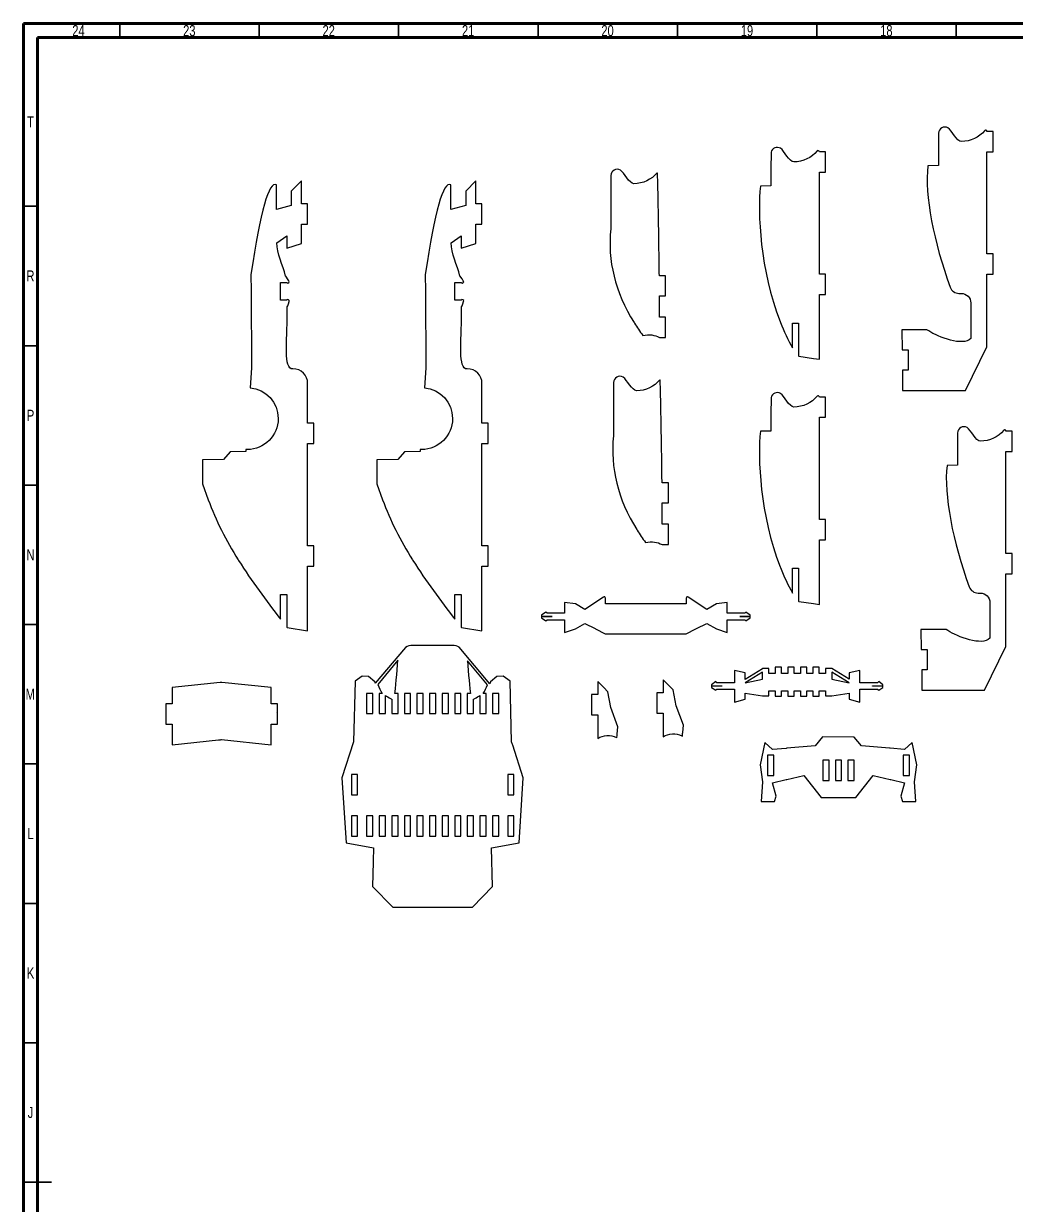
# Model space of a CAD drawing. Header units: millimetres. Extents: x 15 to 1184, y 5 to 836.
# Drawn here: x 15 to 371, y 412.2 to 836 of the extents above; entities that cross this region are included whole.
import ezdxf

# ---------------------------------------------------------------- set-up
doc = ezdxf.new("R2010")
doc.units = ezdxf.units.MM
doc.styles.add('SLDTEXTSTYLE0', font='TXT', dxfattribs={"width": 0.75})

msp = doc.modelspace()

# ---------------------------------------------------------------- linework, layer by layer
at = {"color": 7, "linetype": 'Continuous', "lineweight": 70}
for p, q in [((15, 5), (15, 836)), ((15, 836), (1184, 836)), ((20, 10), (20, 831)), ((20, 831), (1179, 831))]:
    msp.add_line(p, q, dxfattribs=at)
at = {"color": 7, "linetype": 'Continuous', "lineweight": 35}
for p, q in [((49.5, 831), (49.5, 836)), ((99.5, 831), (99.5, 836)), ((149.5, 831), (149.5, 836)), ((199.5, 831), (199.5, 836)), ((249.5, 831), (249.5, 836)), ((299.5, 831), (299.5, 836)), ((349.5, 831), (349.5, 836)), ((20, 770.5), (15, 770.5)), ((20, 720.5), (15, 720.5)), ((20, 670.5), (15, 670.5)), ((20, 620.5), (15, 620.5)), ((20, 570.5), (15, 570.5)), ((20, 520.5), (15, 520.5)), ((20, 470.5), (15, 470.5)), ((15, 420.5), (25, 420.5)), ((20, 420.5), (15, 420.5))]:
    msp.add_line(p, q, dxfattribs=at)
at = {"color": 7, "linetype": 'Continuous', "lineweight": 25}
for p, q in [((362.74, 797.36), (360.48, 797.36)), ((362.74, 790.07), (362.74, 797.36)), ((343.12, 796.66), (343.09, 789.56)), ((283.09, 789.88), (283.04, 783.8)), ((302.65, 789.99), (300.39, 789.99)), ((302.65, 782.78), (302.65, 789.99)), ((343.09, 789.29), (343.07, 785.1)), ((343.09, 789.56), (343.09, 789.29)), ((360.48, 753.41), (360.48, 790.07)), ((360.48, 790.07), (362.74, 790.07)), ((343.07, 785.1), (339.33, 785.02)), ((225.63, 781.53), (225.6, 770.96)), ((283.03, 783.51), (282.98, 777.81)), ((283.04, 783.8), (283.03, 783.51)), ((300.39, 782.78), (302.65, 782.78)), ((300.39, 746.11), (300.39, 782.78)), ((114.61, 779.62), (111.01, 775.94)), ((111.01, 775.94), (111.01, 770.79)), ((114.61, 771.33), (114.61, 779.62)), ((177.13, 779.62), (173.54, 775.94)), ((173.54, 775.94), (173.54, 770.79)), ((177.13, 771.33), (177.13, 779.62)), ((282.98, 777.81), (279.24, 777.72)), ((242.57, 772.88), (242.56, 773.14)), ((111.01, 770.79), (105.64, 769.39)), ((116.86, 771.33), (114.61, 771.33)), ((116.86, 764.04), (116.86, 771.33)), ((173.54, 770.79), (168.17, 769.39)), ((179.39, 771.33), (177.13, 771.33)), ((179.39, 764.04), (179.39, 771.33)), ((225.6, 770.69), (225.58, 762.4)), ((225.6, 770.96), (225.6, 770.69)), ((114.61, 764.04), (116.86, 764.04)), ((114.61, 757.15), (114.61, 764.04)), ((177.13, 764.04), (179.39, 764.04)), ((177.13, 757.15), (177.13, 764.04)), ((105.81, 757.39), (109.44, 759.84)), ((109.44, 759.84), (109.44, 755.45)), ((168.34, 757.39), (171.97, 759.84)), ((171.97, 759.84), (171.97, 755.45)), ((109.44, 755.45), (114.61, 757.15)), ((171.97, 755.45), (177.13, 757.15)), ((362.74, 753.41), (360.48, 753.41)), ((362.74, 746.12), (362.74, 753.41)), ((96.52, 746.03), (96.56, 740.06)), ((159.05, 746.03), (159.09, 740.06)), ((302.65, 746.11), (300.39, 746.11)), ((302.65, 738.82), (302.65, 746.11)), ((360.48, 746.12), (362.74, 746.12)), ((360.48, 720.83), (360.48, 746.12)), ((107.17, 743.14), (109.45, 743.14)), ((107.17, 741.19), (107.17, 743.14)), ((169.7, 743.14), (171.98, 743.14)), ((169.7, 741.19), (169.7, 743.14)), ((245.25, 745.59), (243, 745.59)), ((245.25, 738.37), (245.25, 745.59)), ((96.56, 740.06), (96.56, 739.8)), ((96.56, 739.8), (96.72, 712.5)), ((107.13, 741.19), (107.17, 741.19)), ((107.13, 738.94), (107.13, 741.19)), ((107.17, 738.94), (107.13, 738.94)), ((107.17, 736.84), (107.17, 738.94)), ((159.09, 740.06), (159.09, 739.8)), ((159.09, 739.8), (159.25, 712.5)), ((169.66, 741.19), (169.7, 741.19)), ((169.66, 738.94), (169.66, 741.19)), ((169.7, 738.94), (169.66, 738.94)), ((169.7, 736.84), (169.7, 738.94)), ((243, 730.7), (243, 738.37)), ((243, 738.37), (245.25, 738.37)), ((300.39, 738.82), (302.65, 738.82)), ((300.39, 715.63), (300.39, 738.82)), ((350.45, 739.25), (351.29, 739.25)), ((109.39, 736.84), (107.17, 736.84)), ((171.92, 736.84), (169.7, 736.84)), ((354.71, 735.82), (354.71, 723.11)), ((245.25, 730.7), (243, 730.7)), ((245.25, 723.41), (245.25, 730.7)), ((286.34, 729.14), (286.44, 728.83)), ((233.93, 728.78), (234.06, 728.56)), ((290.71, 728.6), (292.96, 728.6)), ((290.71, 719.72), (290.71, 728.6)), ((292.96, 728.6), (292.96, 716.86)), ((329.93, 726.18), (330.12, 719.06)), ((338.99, 726.18), (329.93, 726.18)), ((339.61, 725.79), (338.99, 726.18)), ((243, 723.41), (245.25, 723.41)), ((360.48, 720.83), (360.48, 720.83)), ((360.48, 720.12), (360.48, 720.83)), ((292.96, 716.86), (293.06, 716.73)), ((293.06, 716.73), (298.26, 715.95)), ((330.12, 719.06), (332.19, 719.06)), ((332.19, 719.06), (332.19, 711.78)), ((352.82, 704.37), (360.48, 720.12)), ((96.72, 712.5), (96.24, 705.43)), ((111.59, 712.24), (111, 712.24)), ((159.25, 712.5), (158.77, 705.43)), ((174.12, 712.24), (173.53, 712.24)), ((298.27, 715.95), (300.39, 715.63)), ((330.26, 711.78), (330.26, 704.37)), ((332.19, 711.78), (330.26, 711.78)), ((116.86, 692.72), (116.86, 706.94)), ((179.39, 692.72), (179.39, 706.94)), ((226.61, 707.27), (226.58, 696.7)), ((330.26, 704.37), (352.82, 704.37)), ((283.09, 701.95), (283.04, 695.87)), ((302.65, 702.06), (300.39, 702.06)), ((302.65, 694.85), (302.65, 702.06)), ((226.58, 696.44), (226.56, 688.15)), ((226.58, 696.7), (226.58, 696.44)), ((243.54, 698.63), (243.54, 698.89)), ((283.03, 695.58), (282.98, 689.88)), ((283.04, 695.87), (283.03, 695.58)), ((119.12, 692.72), (116.86, 692.72)), ((119.12, 685.43), (119.12, 692.72)), ((181.65, 692.72), (179.39, 692.72)), ((181.65, 685.43), (181.65, 692.72)), ((300.39, 694.85), (302.65, 694.85)), ((300.39, 658.18), (300.39, 694.85)), ((282.98, 689.88), (279.24, 689.79)), ((349.96, 689.18), (349.93, 682.09)), ((369.58, 689.89), (367.32, 689.89)), ((369.58, 682.6), (369.58, 689.89)), ((89.09, 682.49), (86.65, 679.66)), ((94.69, 682.58), (89.09, 682.49)), ((94.73, 683.27), (94.69, 682.58)), ((116.86, 685.43), (119.12, 685.43)), ((116.86, 648.76), (116.86, 685.43)), ((151.62, 682.49), (149.18, 679.66)), ((157.22, 682.58), (151.62, 682.49)), ((157.26, 683.27), (157.22, 682.58)), ((179.39, 685.43), (181.65, 685.43)), ((179.39, 648.76), (179.39, 685.43)), ((367.32, 645.93), (367.32, 682.6)), ((367.32, 682.6), (369.58, 682.6)), ((86.65, 679.66), (79.19, 679.54)), ((79.19, 679.54), (79.19, 670.98)), ((149.18, 679.66), (141.72, 679.54)), ((141.72, 679.54), (141.72, 670.98)), ((349.93, 681.82), (349.91, 677.63)), ((349.93, 682.09), (349.93, 681.82)), ((349.91, 677.63), (346.17, 677.55)), ((79.19, 670.98), (81.22, 665.27)), ((141.72, 670.98), (143.75, 665.27)), ((246.23, 671.33), (243.97, 671.33)), ((246.23, 664.12), (246.23, 671.33)), ((243.97, 656.45), (243.97, 664.12)), ((243.97, 664.12), (246.23, 664.12)), ((302.65, 658.18), (300.39, 658.18)), ((302.65, 650.89), (302.65, 658.18)), ((234.9, 654.53), (235.04, 654.31)), ((246.23, 656.45), (243.97, 656.45)), ((246.23, 649.16), (246.23, 656.45)), ((119.12, 648.76), (116.86, 648.76)), ((119.12, 641.48), (119.12, 648.76)), ((181.65, 648.76), (179.39, 648.76)), ((181.65, 641.48), (181.65, 648.76)), ((243.97, 649.16), (246.23, 649.16)), ((300.39, 650.89), (302.65, 650.89)), ((300.39, 627.7), (300.39, 650.89)), ((369.58, 645.93), (367.32, 645.93)), ((369.58, 638.65), (369.58, 645.93)), ((91.94, 643.72), (92.09, 643.49)), ((116.86, 641.48), (119.12, 641.48)), ((116.86, 618.28), (116.86, 641.48)), ((154.47, 643.72), (154.62, 643.49)), ((179.39, 641.48), (181.65, 641.48)), ((179.39, 618.28), (179.39, 641.48)), ((286.34, 641.21), (286.44, 640.9)), ((290.71, 640.66), (292.96, 640.66)), ((290.71, 631.79), (290.71, 640.66)), ((292.96, 640.66), (292.96, 628.93)), ((367.32, 638.65), (369.58, 638.65)), ((367.32, 613.36), (367.32, 638.65)), ((357.29, 631.78), (358.13, 631.78)), ((107.18, 631.25), (109.43, 631.25)), ((107.18, 622.38), (107.18, 631.25)), ((109.43, 631.25), (109.43, 619.51)), ((169.71, 631.25), (171.96, 631.25)), ((169.71, 622.38), (169.71, 631.25)), ((171.96, 631.25), (171.96, 619.51)), ((209.04, 628.42), (209.04, 624.52)), ((212.88, 627.89), (209.04, 628.42)), ((216.29, 625.85), (212.88, 627.89)), ((223, 630.33), (216.29, 625.85)), ((223.69, 627.91), (223.69, 630.01)), ((252.67, 627.91), (223.69, 627.91)), ((252.67, 630.01), (252.67, 627.91)), ((260.07, 625.85), (253.36, 630.33)), ((263.47, 627.89), (260.07, 625.85)), ((267.31, 628.42), (263.47, 627.89)), ((267.31, 624.52), (267.31, 628.42)), ((292.96, 628.93), (293.06, 628.8)), ((293.06, 628.8), (298.26, 628.02)), ((298.27, 628.02), (300.39, 627.7)), ((361.55, 628.35), (361.55, 615.63)), ((202.28, 624.97), (200.78, 623.86)), ((200.78, 623.86), (200.78, 623.39)), ((200.78, 623.39), (204.54, 623.39)), ((200.78, 623.33), (200.78, 622.87)), ((204.54, 623.33), (200.78, 623.33)), ((202.72, 624.52), (202.28, 624.97)), ((204.59, 624.52), (202.72, 624.52)), ((204.54, 623.39), (204.54, 623.33)), ((204.59, 624.52), (204.59, 624.52)), ((209.04, 624.52), (204.59, 624.52)), ((271.76, 624.52), (267.31, 624.52)), ((271.76, 624.52), (271.76, 624.52)), ((273.64, 624.52), (271.76, 624.52)), ((271.81, 623.39), (275.58, 623.39)), ((271.81, 623.33), (271.81, 623.39)), ((275.58, 623.33), (271.81, 623.33)), ((274.07, 624.97), (273.64, 624.52)), ((275.58, 623.86), (274.07, 624.97)), ((275.58, 623.39), (275.58, 623.86)), ((275.58, 622.87), (275.58, 623.33)), ((109.43, 619.51), (109.53, 619.39)), ((109.53, 619.39), (116.86, 618.28)), ((171.96, 619.51), (172.06, 619.39)), ((172.06, 619.39), (179.39, 618.28)), ((200.78, 622.87), (202.28, 621.82)), ((202.28, 621.82), (202.72, 622.19)), ((202.72, 622.19), (209.04, 622.19)), ((209.04, 622.19), (209.04, 617.62)), ((209.04, 617.62), (212.88, 618.95)), ((212.88, 618.95), (216.29, 620.88)), ((216.29, 620.88), (220.02, 619.02)), ((220.02, 619.02), (220.14, 618.9)), ((220.14, 618.9), (223.51, 617.2)), ((252.67, 617.2), (256.1, 618.9)), ((256.1, 618.9), (256.34, 619.02)), ((256.34, 619.02), (260.07, 620.88)), ((260.07, 620.88), (263.47, 618.95)), ((263.47, 618.95), (267.31, 617.62)), ((267.31, 622.19), (273.64, 622.19)), ((267.31, 617.62), (267.31, 622.19)), ((273.64, 622.19), (274.07, 621.82)), ((274.07, 621.82), (275.58, 622.87)), ((223.51, 617.2), (252.67, 617.2)), ((336.77, 618.71), (336.96, 611.59)), ((345.82, 618.71), (336.77, 618.71)), ((346.45, 618.31), (345.82, 618.71)), ((151.97, 612.31), (141.09, 599.41)), ((168.83, 612.98), (154.54, 612.98)), ((182.23, 599.24), (171.24, 612.39)), ((336.96, 611.59), (339.03, 611.59)), ((339.03, 611.59), (339.03, 604.3)), ((359.66, 596.9), (367.32, 612.65)), ((367.32, 613.36), (367.32, 613.36)), ((367.32, 612.65), (367.32, 613.36)), ((149.19, 607.68), (142, 599.05)), ((181.33, 598.9), (174.23, 607.45)), ((136.39, 602), (133.92, 600.18)), ((138.63, 601.91), (136.39, 602)), ((140.94, 600), (138.63, 601.91)), ((184.71, 601.91), (182.42, 600)), ((186.98, 602), (184.71, 601.91)), ((189.44, 600.18), (186.98, 602)), ((269.98, 604.01), (269.98, 599.58)), ((273.81, 603.22), (269.98, 604.01)), ((280.05, 604.64), (273.81, 600.82)), ((280.05, 603.42), (273.81, 599.61)), ((273.81, 600.82), (273.81, 603.22)), ((280.05, 604.72), (280.05, 604.64)), ((282.31, 604.72), (280.05, 604.72)), ((280.05, 600.91), (280.05, 603.42)), ((282.31, 602.96), (282.31, 604.72)), ((284.56, 602.96), (282.31, 602.96)), ((284.56, 605.19), (284.56, 602.96)), ((286.82, 605.19), (284.56, 605.19)), ((286.82, 602.96), (286.82, 605.19)), ((289.08, 602.96), (286.82, 602.96)), ((289.08, 605.19), (289.08, 602.96)), ((291.33, 605.19), (289.08, 605.19)), ((291.33, 602.96), (291.33, 605.19)), ((293.59, 602.96), (291.33, 602.96)), ((293.59, 605.19), (293.59, 602.96)), ((295.85, 605.19), (293.59, 605.19)), ((295.85, 602.96), (295.85, 605.19)), ((298.1, 602.96), (295.85, 602.96)), ((298.1, 605.19), (298.1, 602.96)), ((300.36, 605.19), (298.1, 605.19)), ((300.36, 602.96), (300.36, 605.19)), ((302.61, 602.96), (300.36, 602.96)), ((302.61, 604.72), (302.61, 602.96)), ((304.87, 604.72), (302.61, 604.72)), ((304.87, 604.67), (304.87, 604.72)), ((311.11, 600.85), (304.87, 604.67)), ((311.11, 599.64), (304.87, 603.46)), ((304.87, 603.46), (304.87, 600.91)), ((314.95, 604.01), (311.11, 603.22)), ((311.11, 603.22), (311.11, 600.85)), ((314.95, 599.6), (314.95, 604.01)), ((337.1, 604.3), (337.1, 596.9)), ((339.03, 604.3), (337.1, 604.3)), ((85.44, 599.65), (68.25, 597.86)), ((68.25, 597.86), (68.25, 592.08)), ((85.71, 599.68), (85.44, 599.65)), ((85.8, 599.69), (85.71, 599.68)), ((86.07, 599.7), (85.8, 599.69)), ((103.73, 597.86), (86.07, 599.7)), ((103.73, 592.08), (103.73, 597.86)), ((133.92, 600.18), (133.33, 578.48)), ((190.03, 578.48), (189.44, 600.18)), ((220.95, 600.09), (220.95, 595.45)), ((222.92, 598.08), (220.95, 600.09)), ((223.12, 597.88), (222.92, 598.08)), ((224.55, 596.42), (223.12, 597.88)), ((244.4, 600.69), (244.4, 596.05)), ((246.37, 598.69), (244.4, 600.69)), ((246.57, 598.48), (246.37, 598.69)), ((248, 597.02), (246.57, 598.48)), ((263.21, 600.05), (261.71, 598.93)), ((261.71, 598.93), (261.71, 598.46)), ((261.71, 598.46), (265.47, 598.46)), ((261.71, 598.4), (261.71, 597.95)), ((265.47, 598.4), (261.71, 598.4)), ((261.71, 597.95), (263.21, 596.9)), ((263.65, 599.6), (263.21, 600.05)), ((265.52, 599.6), (263.65, 599.6)), ((265.47, 598.46), (265.47, 598.4)), ((265.52, 599.6), (265.52, 599.6)), ((269.97, 599.6), (265.52, 599.6)), ((269.97, 599.58), (269.97, 599.6)), ((269.98, 599.58), (269.97, 599.58)), ((273.81, 599.58), (280.05, 600.91)), ((273.81, 599.61), (273.81, 599.58)), ((304.87, 600.91), (311.11, 599.58)), ((311.11, 599.58), (311.11, 599.64)), ((319.39, 599.6), (314.95, 599.6)), ((319.39, 599.6), (319.39, 599.6)), ((321.27, 599.6), (319.39, 599.6)), ((319.45, 598.46), (323.21, 598.46)), ((319.45, 598.4), (319.45, 598.46)), ((323.21, 598.4), (319.45, 598.4)), ((321.7, 600.05), (321.27, 599.6)), ((323.21, 598.93), (321.7, 600.05)), ((321.7, 596.9), (323.21, 597.95)), ((323.21, 598.46), (323.21, 598.93)), ((323.21, 597.95), (323.21, 598.4)), ((138.01, 595.82), (138.01, 588.54)), ((140.26, 595.82), (138.01, 595.82)), ((140.26, 588.54), (140.26, 595.82)), ((143.53, 595.82), (142.52, 595.82)), ((142.52, 595.82), (142.52, 588.54)), ((144.78, 588.54), (144.78, 595.05)), ((147.03, 593.78), (147.03, 588.54)), ((149.29, 595.82), (148.13, 595.82)), ((149.29, 588.54), (149.29, 595.82)), ((151.55, 595.82), (151.55, 588.54)), ((153.8, 595.82), (151.55, 595.82)), ((153.8, 588.54), (153.8, 595.82)), ((156.06, 595.82), (156.06, 588.54)), ((158.32, 595.82), (156.06, 595.82)), ((158.32, 588.54), (158.32, 595.82)), ((160.57, 595.82), (160.57, 588.54)), ((162.83, 595.82), (160.57, 595.82)), ((162.83, 588.54), (162.83, 595.82)), ((167.34, 595.82), (165.08, 595.82)), ((165.08, 595.82), (165.08, 588.54)), ((167.34, 588.54), (167.34, 595.82)), ((171.85, 595.82), (169.6, 595.82)), ((169.6, 595.82), (169.6, 588.54)), ((171.85, 588.54), (171.85, 595.82)), ((175.27, 595.82), (174.11, 595.82)), ((174.11, 595.82), (174.11, 588.54)), ((176.37, 588.54), (176.37, 593.78)), ((178.62, 595.05), (178.62, 588.54)), ((180.88, 595.82), (179.87, 595.82)), ((180.88, 588.54), (180.88, 595.82)), ((185.39, 595.82), (183.14, 595.82)), ((183.14, 595.82), (183.14, 588.54)), ((185.39, 588.54), (185.39, 595.82)), ((218.7, 595.45), (218.7, 588.16)), ((220.95, 595.45), (218.7, 595.45)), ((225.56, 590.73), (224.55, 596.42)), ((242.15, 596.05), (242.15, 588.76)), ((244.4, 596.05), (242.15, 596.05)), ((249.01, 591.33), (248, 597.02)), ((263.21, 596.9), (263.65, 597.27)), ((263.65, 597.27), (265.53, 597.27)), ((265.53, 597.27), (265.53, 597.26)), ((265.53, 597.26), (269.98, 597.26)), ((269.98, 597.26), (269.98, 592.69)), ((269.98, 592.69), (273.81, 593.74)), ((273.81, 595.94), (280.05, 594.88)), ((273.81, 593.74), (273.81, 595.94)), ((280.05, 594.88), (282.31, 594.88)), ((282.31, 596.66), (284.56, 596.66)), ((282.31, 594.88), (282.31, 596.66)), ((284.56, 596.66), (284.56, 594.76)), ((284.56, 594.76), (286.82, 594.76)), ((286.82, 596.66), (289.08, 596.66)), ((286.82, 594.76), (286.82, 596.66)), ((289.08, 596.66), (289.08, 594.76)), ((289.08, 594.76), (291.33, 594.76)), ((291.33, 596.66), (293.59, 596.66)), ((291.33, 594.76), (291.33, 596.66)), ((293.59, 596.66), (293.59, 594.76)), ((293.59, 594.76), (295.85, 594.76)), ((295.85, 596.66), (298.1, 596.66)), ((295.85, 594.76), (295.85, 596.66)), ((298.1, 596.66), (298.1, 594.76)), ((298.1, 594.76), (300.36, 594.76)), ((300.36, 596.66), (302.61, 596.66)), ((300.36, 594.76), (300.36, 596.66)), ((302.61, 596.66), (302.61, 594.88)), ((302.61, 594.88), (304.87, 594.88)), ((304.87, 594.88), (311.11, 595.94)), ((311.11, 595.94), (311.11, 593.74)), ((311.11, 593.74), (314.95, 592.69)), ((314.95, 597.26), (319.45, 597.26)), ((314.95, 592.69), (314.95, 597.26)), ((319.45, 597.27), (321.27, 597.27)), ((319.45, 597.26), (319.45, 597.27)), ((321.27, 597.27), (321.7, 596.9)), ((337.1, 596.9), (359.66, 596.9)), ((66, 592.08), (66, 584.79)), ((68.25, 592.08), (66, 592.08)), ((105.99, 592.08), (103.73, 592.08)), ((105.99, 589.06), (105.99, 592.08)), ((228.17, 583.85), (225.56, 590.73)), ((251.62, 584.45), (249.01, 591.33)), ((105.92, 588.79), (105.99, 589.06)), ((105.99, 584.79), (105.99, 588.79)), ((138.01, 588.54), (140.26, 588.54)), ((142.52, 588.54), (144.78, 588.54)), ((147.03, 588.54), (149.29, 588.54)), ((151.55, 588.54), (153.8, 588.54)), ((156.06, 588.54), (158.32, 588.54)), ((160.57, 588.54), (162.83, 588.54)), ((165.08, 588.54), (167.34, 588.54)), ((169.6, 588.54), (171.85, 588.54)), ((174.11, 588.54), (176.37, 588.54)), ((178.62, 588.54), (180.88, 588.54)), ((183.14, 588.54), (185.39, 588.54)), ((218.7, 588.16), (220.95, 588.16)), ((220.95, 588.16), (220.95, 579.58)), ((242.15, 588.76), (244.4, 588.76)), ((244.4, 588.76), (244.4, 580.18)), ((66, 584.79), (68.25, 584.79)), ((68.25, 584.79), (68.25, 577.39)), ((103.73, 584.79), (105.99, 584.79)), ((103.73, 577.39), (103.73, 584.79)), ((227.8, 579.9), (227.89, 580.87)), ((227.89, 580.87), (227.92, 581.14)), ((227.92, 581.14), (228.17, 583.85)), ((251.25, 580.51), (251.34, 581.47)), ((251.34, 581.47), (251.37, 581.74)), ((251.37, 581.74), (251.62, 584.45)), ((68.25, 577.39), (84.94, 579.13)), ((84.94, 579.13), (85.2, 579.16)), ((85.2, 579.16), (85.61, 579.2)), ((85.61, 579.2), (85.87, 579.23)), ((85.87, 579.23), (85.99, 579.24)), ((85.99, 579.24), (103.73, 577.39)), ((133.33, 578.48), (129.18, 565.47)), ((190.35, 577.48), (190.03, 578.48)), ((190.44, 577.22), (190.35, 577.48)), ((194.19, 565.47), (190.44, 577.22)), ((227.64, 579.98), (227.8, 579.9)), ((251.1, 580.58), (251.25, 580.51)), ((280.86, 578.14), (279.12, 570.21)), ((283.6, 575.67), (280.86, 578.14)), ((298.94, 576.99), (288.7, 576.11)), ((301.53, 580.21), (298.94, 576.99)), ((312.89, 580.1), (301.53, 580.21)), ((315.56, 576.99), (312.89, 580.1)), ((325.5, 576.13), (315.56, 576.99)), ((333.64, 578.14), (330.9, 575.67)), ((335.38, 570.21), (333.64, 578.14)), ((284.09, 573.7), (281.83, 573.7)), ((281.83, 573.7), (281.83, 566.41)), ((288.43, 576.08), (283.6, 575.67)), ((284.09, 566.41), (284.09, 573.7)), ((288.7, 576.11), (288.43, 576.08)), ((325.77, 576.11), (325.5, 576.13)), ((330.9, 575.67), (325.77, 576.11)), ((330.41, 573.7), (330.41, 566.41)), ((332.67, 573.7), (330.41, 573.7)), ((332.67, 566.41), (332.67, 573.7)), ((279.12, 570.21), (279.99, 564.11)), ((301.61, 571.85), (301.61, 564.56)), ((303.87, 571.85), (301.61, 571.85)), ((303.87, 564.56), (303.87, 571.85)), ((306.12, 571.85), (306.12, 564.56)), ((308.38, 571.85), (306.12, 571.85)), ((308.38, 564.56), (308.38, 571.85)), ((310.63, 571.85), (310.63, 564.56)), ((312.89, 571.85), (310.63, 571.85)), ((312.89, 564.56), (312.89, 571.85)), ((334.51, 564.11), (335.38, 570.21)), ((129.18, 565.47), (130.64, 542.17)), ((132.54, 566.77), (132.54, 559.48)), ((134.8, 566.77), (132.54, 566.77)), ((134.8, 559.48), (134.8, 566.77)), ((188.6, 566.77), (188.6, 559.48)), ((190.86, 566.77), (188.6, 566.77)), ((190.86, 559.48), (190.86, 566.77)), ((192.73, 542.17), (194.19, 565.47)), ((279.99, 564.11), (279.46, 557.01)), ((281.83, 566.41), (284.09, 566.41)), ((283.6, 563.72), (288.5, 564.88)), ((284.84, 559), (283.6, 563.72)), ((288.5, 564.88), (288.76, 564.95)), ((288.76, 564.95), (294.8, 566.38)), ((294.8, 566.38), (301.06, 558.43)), ((301.61, 564.56), (303.87, 564.56)), ((306.12, 564.56), (308.38, 564.56)), ((310.63, 564.56), (312.89, 564.56)), ((313.44, 558.43), (319.7, 566.38)), ((319.7, 566.38), (325.73, 564.95)), ((325.73, 564.95), (326, 564.88)), ((326, 564.88), (330.9, 563.72)), ((330.9, 563.72), (329.66, 559)), ((330.41, 566.41), (332.67, 566.41)), ((335.04, 557.01), (334.51, 564.11)), ((132.54, 559.48), (134.8, 559.48)), ((188.6, 559.48), (190.86, 559.48)), ((279.46, 557.01), (284.34, 557.01)), ((284.34, 557.01), (284.84, 559)), ((301.06, 558.43), (313.44, 558.43)), ((329.66, 559), (330.15, 557.01)), ((330.15, 557.01), (335.04, 557.01)), ((132.54, 551.87), (132.54, 544.58)), ((134.8, 551.87), (132.54, 551.87)), ((134.8, 544.58), (134.8, 551.87)), ((138.01, 551.87), (138.01, 544.58)), ((140.26, 551.87), (138.01, 551.87)), ((140.26, 544.58), (140.26, 551.87)), ((142.52, 551.87), (142.52, 544.58)), ((144.78, 551.87), (142.52, 551.87)), ((144.78, 544.58), (144.78, 551.87)), ((147.03, 551.87), (147.03, 544.58)), ((149.29, 551.87), (147.03, 551.87)), ((149.29, 544.58), (149.29, 551.87)), ((151.55, 551.87), (151.55, 544.58)), ((153.8, 551.87), (151.55, 551.87)), ((153.8, 544.58), (153.8, 551.87)), ((156.06, 551.87), (156.06, 544.58)), ((158.32, 551.87), (156.06, 551.87)), ((158.32, 544.58), (158.32, 551.87)), ((160.57, 551.87), (160.57, 544.58)), ((162.83, 551.87), (160.57, 551.87)), ((162.83, 544.58), (162.83, 551.87)), ((165.08, 551.87), (165.08, 544.58)), ((167.34, 551.87), (165.08, 551.87)), ((167.34, 544.58), (167.34, 551.87)), ((169.6, 551.87), (169.6, 544.58)), ((171.85, 551.87), (169.6, 551.87)), ((171.85, 544.58), (171.85, 551.87)), ((174.11, 551.87), (174.11, 544.58)), ((176.37, 551.87), (174.11, 551.87)), ((176.37, 544.58), (176.37, 551.87)), ((178.62, 551.87), (178.62, 544.58)), ((180.88, 551.87), (178.62, 551.87)), ((180.88, 544.58), (180.88, 551.87)), ((183.14, 551.87), (183.14, 544.58)), ((185.39, 551.87), (183.14, 551.87)), ((185.39, 544.58), (185.39, 551.87)), ((188.6, 551.87), (188.6, 544.58)), ((190.86, 551.87), (188.6, 551.87)), ((190.86, 544.58), (190.86, 551.87)), ((132.54, 544.58), (134.8, 544.58)), ((138.01, 544.58), (140.26, 544.58)), ((142.52, 544.58), (144.78, 544.58)), ((147.03, 544.58), (149.29, 544.58)), ((151.55, 544.58), (153.8, 544.58)), ((156.06, 544.58), (158.32, 544.58)), ((160.57, 544.58), (162.83, 544.58)), ((165.08, 544.58), (167.34, 544.58)), ((169.6, 544.58), (171.85, 544.58)), ((174.11, 544.58), (176.37, 544.58)), ((178.62, 544.58), (180.88, 544.58)), ((183.14, 544.58), (185.39, 544.58)), ((188.6, 544.58), (190.86, 544.58)), ((130.64, 542.17), (140.5, 540.42)), ((140.5, 540.42), (140.39, 535.66)), ((182.86, 540.42), (192.73, 542.17)), ((183.19, 526.59), (182.86, 540.42)), ((140.38, 535.39), (140.17, 526.59)), ((140.39, 535.66), (140.38, 535.39)), ((140.17, 526.59), (147.43, 519.17)), ((175.94, 519.17), (183.19, 526.59)), ((147.43, 519.17), (175.94, 519.17))]:
    msp.add_line(p, q, dxfattribs=at)
for points in [[(346.52, 798.59), (345.03, 799.49), (343.13, 798.4), (343.12, 796.66)], [(351.36, 793.72), (349.64, 793.72), (348, 797.7), (346.52, 798.59)], [(359.74, 797.64), (357.6, 795.22), (354.64, 793.72), (351.36, 793.72)], [(360.48, 797.36), (360.48, 797.75), (360, 797.93), (359.74, 797.64)], [(286.43, 791.29), (285.1, 792.09), (283.44, 791.3), (283.09, 789.88)], [(291.27, 786.41), (289.55, 786.41), (287.91, 790.4), (286.43, 791.29)], [(299.65, 790.33), (297.51, 787.91), (294.54, 786.41), (291.27, 786.41)], [(300.39, 789.99), (300.39, 790.38), (299.91, 790.63), (299.65, 790.33)], [(229.03, 783.46), (227.54, 784.36), (225.64, 783.27), (225.63, 781.53)], [(339.33, 785.02), (338.1, 774.47), (341.44, 757.52), (347.31, 741.5)], [(233.87, 778.59), (232.15, 778.59), (230.51, 782.57), (229.03, 783.46)], [(242.25, 782.51), (240.11, 780.09), (237.15, 778.59), (233.87, 778.59)], [(242.56, 773.14), (242.45, 778.58), (242.34, 782.61), (242.25, 782.51)], [(105.67, 778.19), (102.95, 779.6), (99.9, 768.88), (96.52, 746.03)], [(105.64, 769.39), (105.63, 772.94), (105.64, 775.88), (105.67, 778.19)], [(168.2, 778.19), (165.48, 779.6), (162.43, 768.88), (159.05, 746.03)], [(168.17, 769.39), (168.16, 772.94), (168.16, 775.88), (168.2, 778.19)], [(279.24, 777.72), (278.15, 768.41), (279.14, 747.53), (286.33, 729.12)], [(243, 745.59), (243, 745.84), (242.79, 762.03), (242.57, 772.88)], [(225.58, 762.4), (224.36, 751.01), (227.14, 739.81), (233.93, 728.78)], [(108.96, 745.4), (107.89, 749.48), (105.91, 753.56), (105.81, 757.39)], [(171.49, 745.4), (170.42, 749.48), (168.44, 753.56), (168.34, 757.39)], [(108.98, 745.41), (108.97, 745.41), (108.97, 745.4), (108.96, 745.4)], [(110.29, 743.39), (110.29, 743.54), (109.13, 745.41), (108.98, 745.41)], [(109.45, 743.14), (109.48, 743.1), (109.57, 742.94), (109.73, 742.94)], [(109.73, 742.94), (109.88, 742.94), (110.29, 743.23), (110.29, 743.39)], [(171.51, 745.41), (171.5, 745.41), (171.5, 745.4), (171.49, 745.4)], [(172.82, 743.39), (172.82, 743.54), (171.66, 745.41), (171.51, 745.41)], [(171.98, 743.14), (172.01, 743.1), (172.1, 742.94), (172.26, 742.94)], [(172.26, 742.94), (172.41, 742.94), (172.82, 743.23), (172.82, 743.39)], [(347.31, 741.5), (347.8, 740.17), (349.04, 739.28), (350.45, 739.25)], [(351.29, 739.25), (353.18, 739.25), (354.71, 737.71), (354.71, 735.82)], [(111, 712.24), (108.11, 713.59), (109.71, 723.22), (109.49, 734.45)], [(109.58, 737.04), (109.48, 737.01), (109.41, 736.93), (109.39, 736.84)], [(109.49, 734.45), (109.49, 734.44), (109.5, 734.43), (109.51, 734.44)], [(109.51, 734.44), (109.65, 734.48), (110.34, 736.56), (110.29, 736.71)], [(110.29, 736.71), (110.25, 736.85), (109.72, 737.09), (109.58, 737.04)], [(173.53, 712.24), (170.64, 713.59), (172.24, 723.22), (172.02, 734.45)], [(172.11, 737.04), (172.01, 737.01), (171.94, 736.93), (171.92, 736.84)], [(172.02, 734.45), (172.02, 734.44), (172.03, 734.43), (172.03, 734.44)], [(172.03, 734.44), (172.18, 734.48), (172.87, 736.56), (172.82, 736.71)], [(172.82, 736.71), (172.78, 736.85), (172.25, 737.09), (172.11, 737.04)], [(286.33, 729.12), (286.33, 729.13), (286.33, 729.13), (286.34, 729.14)], [(234.06, 728.56), (234.97, 727.1), (235.98, 725.64), (237.09, 724.2)], [(286.44, 728.83), (287.68, 725.7), (289.09, 722.64), (290.71, 719.72)], [(354.71, 723.11), (351.9, 720.09), (343.1, 723.58), (339.61, 725.79)], [(237.09, 724.2), (239.39, 724.64), (241.36, 724.38), (243, 723.41)], [(116.86, 706.94), (116.86, 709.85), (114.51, 712.22), (111.59, 712.24)], [(179.39, 706.94), (179.39, 709.85), (177.04, 712.22), (174.12, 712.24)], [(298.26, 715.95), (298.26, 715.95), (298.27, 715.95), (298.27, 715.95)], [(230.01, 709.21), (228.52, 710.11), (226.62, 709.01), (226.61, 707.27)], [(234.85, 704.33), (233.13, 704.33), (231.49, 708.32), (230.01, 709.21)], [(243.23, 708.26), (241.09, 705.83), (238.12, 704.33), (234.85, 704.33)], [(243.54, 698.89), (243.43, 704.32), (243.32, 708.35), (243.23, 708.26)], [(96.24, 705.43), (101.88, 704.89), (106.29, 700.15), (106.29, 694.37)], [(158.77, 705.43), (164.41, 704.89), (168.82, 700.15), (168.82, 694.37)], [(286.43, 703.35), (285.1, 704.16), (283.44, 703.37), (283.09, 701.95)], [(291.27, 698.48), (289.55, 698.48), (287.91, 702.47), (286.43, 703.35)], [(299.65, 702.4), (297.51, 699.98), (294.54, 698.48), (291.27, 698.48)], [(300.39, 702.06), (300.39, 702.45), (299.91, 702.7), (299.65, 702.4)], [(243.97, 671.33), (243.97, 671.59), (243.76, 687.77), (243.54, 698.63)], [(106.29, 694.37), (106.29, 688.23), (101.32, 683.26), (95.18, 683.26)], [(168.82, 694.37), (168.82, 688.23), (163.85, 683.26), (157.71, 683.26)], [(353.36, 691.12), (351.87, 692.02), (349.97, 690.93), (349.96, 689.18)], [(358.2, 686.25), (356.48, 686.25), (354.84, 690.23), (353.36, 691.12)], [(226.56, 688.15), (225.33, 676.76), (228.11, 665.55), (234.9, 654.53)], [(279.24, 689.79), (278.15, 680.47), (279.14, 659.6), (286.33, 641.19)], [(366.58, 690.17), (364.44, 687.75), (361.47, 686.25), (358.2, 686.25)], [(367.32, 689.89), (367.32, 690.28), (366.84, 690.46), (366.58, 690.17)], [(95.18, 683.26), (95.03, 683.26), (94.88, 683.26), (94.73, 683.27)], [(157.71, 683.26), (157.56, 683.26), (157.41, 683.26), (157.26, 683.27)], [(346.17, 677.55), (344.94, 667), (348.27, 650.05), (354.15, 634.03)], [(81.22, 665.27), (83.86, 657.84), (87.63, 650.63), (91.94, 643.72)], [(143.75, 665.27), (146.39, 657.84), (150.16, 650.63), (154.47, 643.72)], [(235.04, 654.31), (235.95, 652.84), (236.95, 651.38), (238.06, 649.94)], [(238.06, 649.94), (240.36, 650.39), (242.33, 650.13), (243.97, 649.16)], [(92.09, 643.49), (96.72, 636.09), (101.98, 629.03), (107.18, 622.38)], [(154.62, 643.49), (159.25, 636.09), (164.51, 629.03), (169.71, 622.38)], [(286.33, 641.19), (286.33, 641.2), (286.33, 641.2), (286.34, 641.21)], [(286.44, 640.9), (287.68, 637.76), (289.09, 634.71), (290.71, 631.79)], [(354.15, 634.03), (354.64, 632.7), (355.88, 631.81), (357.29, 631.78)], [(358.13, 631.78), (360.02, 631.78), (361.55, 630.24), (361.55, 628.35)], [(223.69, 630.01), (223.69, 630.37), (223.27, 630.56), (223, 630.33)], [(253.36, 630.33), (253.09, 630.56), (252.67, 630.37), (252.67, 630.01)], [(298.26, 628.02), (298.26, 628.02), (298.27, 628.02), (298.27, 628.02)], [(361.55, 615.63), (358.74, 612.62), (349.94, 616.11), (346.45, 618.31)], [(154.54, 612.98), (153.61, 612.98), (152.73, 612.73), (151.97, 612.31)], [(171.24, 612.39), (170.51, 612.77), (169.69, 612.98), (168.83, 612.98)], [(148.13, 595.82), (148.49, 597.04), (148.85, 603.49), (149.19, 607.68)], [(174.23, 607.45), (174.56, 603.32), (174.91, 597.02), (175.27, 595.82)], [(141.09, 599.41), (141.05, 599.54), (141, 599.74), (140.94, 600)], [(142, 599.05), (142.49, 597.87), (143, 596.79), (143.53, 595.82)], [(179.87, 595.82), (180.37, 596.73), (180.86, 597.76), (181.33, 598.9)], [(182.42, 600), (182.34, 599.67), (182.28, 599.41), (182.23, 599.24)], [(144.78, 595.05), (145.24, 594.77), (145.88, 594.37), (146.76, 593.83)], [(146.76, 593.83), (146.85, 593.78), (146.94, 593.76), (147.03, 593.78)], [(176.37, 593.78), (176.46, 593.76), (176.55, 593.78), (176.64, 593.83)], [(176.64, 593.83), (177.52, 594.37), (178.16, 594.77), (178.62, 595.05)], [(105.99, 588.79), (105.97, 588.79), (105.94, 588.79), (105.92, 588.79)], [(220.95, 579.58), (222.84, 581.04), (225.55, 580.94), (227.64, 579.98)], [(244.4, 580.18), (246.29, 581.64), (249, 581.54), (251.1, 580.58)]]:
    msp.add_open_spline(points, degree=3, dxfattribs=at)

# ---------------------------------------------------------------- texts
at = {"color": 7, "linetype": 'Continuous', "lineweight": 0, "attachment_point": 2, "style": 'SLDTEXTSTYLE0'}
for s, insert, char_height in [('24', (34.67, 835.46), 3.969), ('23', (74.42, 835.46), 3.969), ('22', (124.42, 835.46), 3.969), ('21', (174.42, 835.46), 3.969), ('20', (224.42, 835.46), 3.969), ('19', (274.42, 835.46), 3.969), ('18', (324.42, 835.46), 3.969), ('T', (17.49, 802.76), 3.97), ('R', (17.44, 747.51), 3.97), ('P', (17.48, 697.51), 3.97), ('N', (17.46, 647.51), 3.97), ('M', (17.36, 597.51), 3.97), ('L', (17.45, 547.51), 3.97), ('K', (17.49, 497.51), 3.97), ('J', (17.47, 447.51), 3.97)]:
    msp.add_mtext(s, dxfattribs=dict(at, insert=insert, char_height=char_height))

doc.saveas('drawing.dxf')
